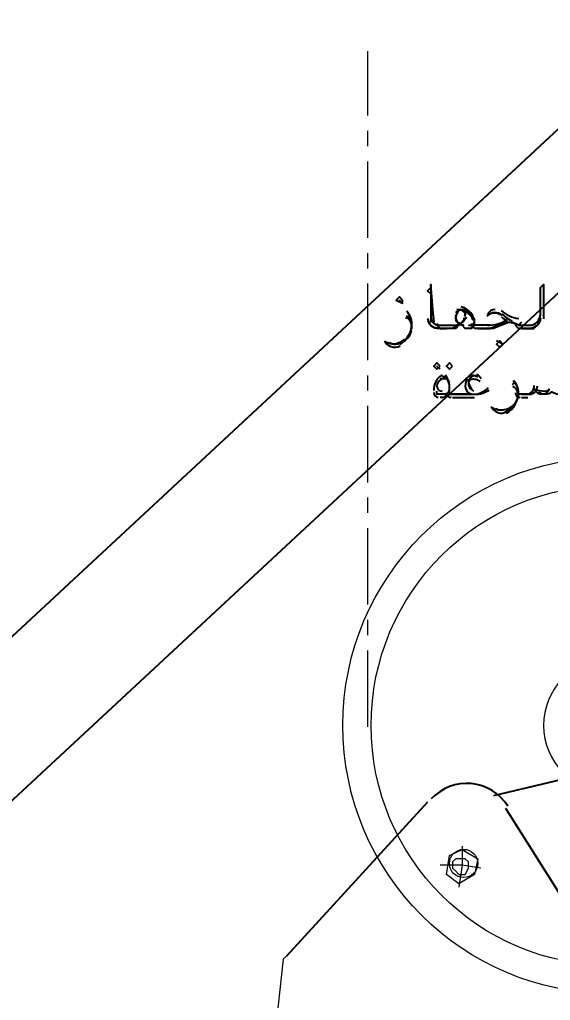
# Model space of a CAD drawing. Header units: millimetres. Extents: x -665 to 1025160, y -26028 to 4210.
# Drawn here: x 1989.1 to 2209.8, y -23621.2 to -23213.8 of the extents above; entities that cross this region are included whole.
import ezdxf

# ---------------------------------------------------------------- set-up
doc = ezdxf.new("R2010")
doc.units = ezdxf.units.MM
doc.linetypes.add('$2$CENTER', pattern=[50.8, 31.75, -6.35, 6.35, -6.35])
for name, color, linetype in [('$0$PDF_PDF6_Geometry', 7, 'Continuous'), ('$2$PDF_0', 7, 'Continuous'), ('S-BRACE', 7, 'Continuous')]:
    doc.layers.add(name, color=color, linetype=linetype)
doc.layers.add('$2$CL', color=2, linetype='$2$CENTER', lineweight=0)
doc.styles.add('Century Gothic$001H0', font='cent.shx')
doc.dimstyles.new('Copy of ISO-25', dxfattribs={"dimtxt": 250, "dimasz": 80, "dimexe": 1.25, "dimexo": 0.625, "dimtad": 1, "dimtxsty": 'Century Gothic$001H0', "dimblk": 'ARCHTICK', "dimcen": 2.5, "dimadec": 0, "dimazin": 0, "dimtfac": 1, "dimtmove": 0, "dimatfit": 3, "dimfxl": 1, "dimarcsym": 0})

# ---------------------------------------------------------------- blocks, each defined once
blk = doc.blocks.new('_ArchTick')
at = {"color": 0, "linetype": 'ByBlock', "const_width": 0.15}
blk.add_lwpolyline([(-0.5, -0.5), (0.5, 0.5)], dxfattribs=at)
blk = doc.blocks.new('*D99')
at = {"color": 0, "lineweight": -2, "transparency": 16777216}
for p, q in [((3250, -6315.42), (249.37, -6315.42)), ((250.62, -23815.42), (250.62, -6315.42)), ((3250, -23815.42), (249.37, -23815.42))]:
    blk.add_line(p, q, dxfattribs=at)
at = {"layer": 'Defpoints', "color": 0, "transparency": 16777216}
for p in [(250.62, -6315.42), (3250.62, -6315.42), (3250.62, -23815.42)]:
    blk.add_point(p, dxfattribs=at)
at = {"color": 0, "lineweight": -2, "transparency": 16777216, "xscale": 80, "yscale": 80, "zscale": 80}
for p, rotation in [((250.62, -6315.42), 90), ((250.62, -23815.42), 270)]:
    blk.add_blockref('_ArchTick', p, dxfattribs=dict(at, rotation=rotation))
at = {"color": 0, "transparency": 16777216, "insert": (125, -15065.42), "char_height": 250, "attachment_point": 5, "rotation": 90, "style": 'Century Gothic$001H0'}
blk.add_mtext('SHAFT TOTAL HEIGHT 17500', dxfattribs=at)

msp = doc.modelspace()

# ---------------------------------------------------------------- linework, layer by layer
at = {"layer": '$0$PDF_PDF6_Geometry', "lineweight": 5}
for points in [[(2173.067, -23557.183), (2173.067, -23565.006), (2163.941, -23565.006)], [(2180.89, -23566.309), (2173.067, -23565.006), (2171.764, -23574.132)]]:
    msp.add_lwpolyline(points, dxfattribs=at)
at = {"layer": '$0$PDF_PDF6_Geometry', "lineweight": 13}
for points in [[(2166.549, -23568.917), (2167.852, -23561.094), (2173.067, -23558.487), (2179.586, -23562.398), (2178.283, -23568.917), (2171.764, -23572.828)], [(2171.764, -23562.398), (2170.46, -23562.398), (2169.156, -23563.702), (2169.156, -23566.309), (2170.46, -23567.613), (2171.764, -23568.917), (2173.067, -23568.917), (2174.371, -23568.917), (2175.675, -23566.309), (2175.675, -23565.006), (2175.675, -23563.702), (2174.371, -23562.398)]]:
    msp.add_lwpolyline(points, close=True, dxfattribs=at)
msp.add_lwpolyline([(2100.056, -23602.815), (2098.752, -23604.119), (2088.321, -23699.709), (2088.321, -23701.927), (2089.625, -23703.244), (2225.219, -23714.978), (2226.143, -23713.905), (2226.523, -23712.361), (2238.257, -23617.157), (2238.257, -23615.853)], dxfattribs=at)
for centre, radius in [((2234.997, -23506.986), 111.474), ((2234.998, -23506.987), 99.739), ((2173.719, -23564.353), 5.868)]:
    msp.add_circle(centre, radius, dxfattribs=at)
msp.add_arc((2234.998, -23506.988), 28.03, 11.35805, 0.14462, dxfattribs=at)
at = {"layer": '$2$CL'}
msp.add_lwpolyline([(2133.954, -23507.639), (2133.954, -23226.864)], dxfattribs=at)
at = {"layer": '$2$PDF_0', "lineweight": 25}
for points in [[(2160.03, -23325.109), (2160.03, -23327.717), (2161.333, -23339.451), (2160.03, -23323.805), (2160.03, -23325.109), (2158.726, -23326.413), (2160.03, -23327.717), (2160.03, -23339.451)], [(2205.662, -23336.843), (2205.662, -23325.109), (2206.966, -23323.805), (2206.966, -23338.147)], [(2148.296, -23331.628), (2146.992, -23330.324)], [(2150.903, -23336.843), (2149.599, -23338.147)], [(2171.764, -23334.236), (2174.371, -23334.236), (2176.979, -23336.843)], [(2173.068, -23334.236), (2173.068, -23334.236)], [(2171.764, -23339.451), (2171.764, -23340.754), (2170.46, -23342.058), (2163.941, -23342.058), (2166.549, -23342.058)], [(2184.802, -23340.754), (2178.283, -23340.754), (2176.979, -23342.058), (2174.371, -23342.058), (2173.068, -23340.754)], [(2175.675, -23340.754), (2176.979, -23340.754)], [(2192.624, -23339.451), (2186.105, -23342.058), (2178.283, -23342.058)], [(2197.839, -23339.451), (2196.536, -23340.754), (2193.928, -23339.451)], [(2196.536, -23340.754), (2201.751, -23340.754)], [(2169.156, -23342.058), (2165.245, -23342.058)], [(2176.979, -23342.058), (2174.371, -23342.058)], [(2179.586, -23342.058), (2184.802, -23342.058)], [(2190.017, -23348.577), (2188.713, -23347.273), (2187.409, -23348.577), (2188.713, -23349.881), (2190.017, -23348.577), (2187.409, -23347.273)], [(2163.941, -23359.007), (2162.637, -23357.704)], [(2167.852, -23359.007), (2166.549, -23357.704)], [(2163.941, -23362.919), (2165.245, -23362.919), (2166.549, -23362.919), (2167.852, -23364.223)], [(2166.549, -23362.919), (2166.549, -23362.919)], [(2195.232, -23364.223), (2193.928, -23365.526)], [(2167.852, -23369.438), (2166.549, -23369.438), (2163.941, -23369.438), (2162.637, -23369.438), (2162.637, -23368.134)], [(2166.549, -23369.438), (2165.245, -23369.438)], [(2197.839, -23369.438), (2201.751, -23369.438), (2196.536, -23369.438)], [(2165.245, -23370.741), (2163.941, -23370.741)], [(2169.156, -23370.741), (2178.283, -23370.741)], [(2197.839, -23370.741), (2200.447, -23370.741)], [(2345.167, -23498.512), (2186.105, -23536.322)], [(2158.726, -23538.93), (2100.056, -23602.815)], [(2238.257, -23615.853), (2191.32, -23541.537)]]:
    msp.add_lwpolyline(points, dxfattribs=at)
for points in [[(2148.296, -23330.324), (2146.992, -23329.02), (2145.688, -23330.324), (2148.296, -23331.628)], [(2163.941, -23357.704), (2162.637, -23356.4), (2161.333, -23357.704), (2162.637, -23359.007)], [(2169.156, -23357.704), (2167.852, -23356.4), (2166.549, -23357.704), (2167.852, -23359.007)]]:
    msp.add_lwpolyline(points, close=True, dxfattribs=at)
for points in [[(2176.283, -23342.058, 0.3854331), (2178.282, -23340.03, 0.3464637), (2172.723, -23333.115)], [(2147.246, -23348.612, 0.2677176), (2152.207, -23340.193, 0.2046973), (2150.06, -23334.986)], [(2171.637, -23334.987, 0.6928816), (2173.636, -23340.752, -0.5513765), (2170.68, -23336.319)], [(2170.561, -23335.563, -0.9210606), (2174.229, -23336.924, 0.7402518), (2171.322, -23334.57)], [(2185.798, -23335.683, -0.2361866), (2188.929, -23336.368, 0.1807893), (2186.799, -23335.539)], [(2158.752, -23337.98, 0.3938896), (2163.453, -23342.055, -0.3465612), (2158.963, -23338.947)], [(2160.191, -23338.507, 0.34649), (2163.941, -23340.754), (2170.46, -23340.754)], [(2183.121, -23342.054, 0.1336789), (2188.044, -23340.563, -0.1025295), (2190.908, -23339.53, -0.1575583), (2195.803, -23340.366)], [(2201.075, -23342.058, 0.4173431), (2205.645, -23337.896, -0.330579), (2201.751, -23342.058), (2197.839, -23342.058), (2203.055, -23342.058)], [(2142.817, -23348.001, 0.220457), (2146.842, -23347.986, 0.0868945), (2149.328, -23346.466)], [(2165.86, -23369.437, 0.425104), (2167.782, -23367.183, 0.2126677), (2166.179, -23361.573)], [(2177.893, -23361.786, 0.1966674), (2176.026, -23363.404, -0.2520843), (2180.559, -23363.982)], [(2165.519, -23362.941, 0.4487763), (2162.684, -23366.604, 0.3859479), (2164.83, -23368.119)], [(2175.164, -23362.9, 0.1102875), (2174.376, -23365.924, 0.3149098), (2176.37, -23369.184)], [(2191.575, -23377.295, 0.2677176), (2196.536, -23368.877, 0.2046973), (2194.389, -23363.669)], [(2203.739, -23368.089, -0.2047478), (2201.433, -23369.421, 0.4015449), (2204.353, -23365.985)], [(2184.285, -23367.843, -0.1890578), (2176.979, -23369.438), (2167.852, -23369.438), (2179.586, -23369.438)], [(2202.778, -23367.149, 0.1025089), (2207.655, -23368.134, 0.2833938), (2209.381, -23367.024)], [(2204.9, -23368.54, 0.3147755), (2210.393, -23368.383, 0.1574595), (2214.677, -23369.417)]]:
    msp.add_lwpolyline(points, format="xyb", dxfattribs=at)
for centre, radius, start, end in [((2147.644, -23341.406), 4.563, 346.68865, 61.52358), ((2146.334, -23341.41), 5.874, 10.82377, 51.83226), ((2167.201, -23333.585), 8.474, 272.87113, 334.509), ((2169.807, -23336.188), 4.566, 269.74364, 342.89245), ((2171.11, -23341.408), 7.173, 23.00552, 91.272), ((2186.757, -23340.102), 4.563, 48.393, 137.46819), ((2186.758, -23337.495), 3.26, 89.04692, 160.61604), ((2198.489, -23324.462), 13.684, 228.13344, 262.18084), ((2198.495, -23327.062), 13.694, 228.4676, 241.08051), ((2210.179, -23310.186), 33.162, 231.36466, 240.40715), ((2201.1, -23336.194), 4.561, 269.68841, 0.29993), ((2164.596, -23340.102), 1.959, 179.71256, 270.28744), ((2176.326, -23338.796), 1.958, 272.56558, 28.00085), ((2178.938, -23340.102), 1.959, 179.71256, 270.28744), ((2184.15, -23327.065), 13.689, 268.04392, 303.84444), ((2197.191, -23340.102), 1.959, 179.71256, 270.28744), ((2145.036, -23341.404), 7.173, 241.12543, 346.66768), ((2145.033, -23345.321), 4.559, 204.38564, 299.60719), ((2168.505, -23367.483), 7.172, 121.67706, 183.30119), ((2163.287, -23366.179), 4.565, 357.10157, 70.27095), ((2177.631, -23364.875), 3.26, 52.28732, 118.89927), ((2177.631, -23363.572), 1.956, 50.27234, 108.49317), ((2173.694, -23367.502), 8.507, 31.62472, 49.56565), ((2178.933, -23364.874), 3.258, 125.77721, 234.20655), ((2177.631, -23364.875), 1.956, 107.28013, 185.33974), ((2181.544, -23363.57), 5.869, 186.62014, 231.15303), ((2190.662, -23368.79), 5.874, 10.82377, 51.83226), ((2199.796, -23366.18), 3.258, 272.5906, 7.85517), ((2163.29, -23368.785), 1.957, 179.55178, 265.45535), ((2164.593, -23367.483), 3.258, 272.74073, 353.99749), ((2168.508, -23368.785), 1.959, 179.71256, 270.28744), ((2177.633, -23360.968), 8.47, 270.05637, 318.10178), ((2177.63, -23359.648), 9.79, 275.35596, 295.1309), ((2191.973, -23370.09), 4.563, 346.68866, 61.52358), ((2197.191, -23368.785), 1.959, 179.71256, 270.28744), ((2206.312, -23366.181), 3.256, 199.47587, 335.90144), ((2189.365, -23368.783), 7.173, 241.12543, 346.66768), ((2189.361, -23372.701), 4.559, 204.38564, 299.60719), ((2189.365, -23371.392), 4.564, 240.90816, 290.63774), ((2188.073, -23368.81), 8.448, 291.5105, 311.37536), ((2175.022, -23551.315), 20.207, 32.25578, 137.05447)]:
    msp.add_arc(centre, radius, start, end, dxfattribs=at)
at = {"layer": 'S-BRACE'}
msp.add_lwpolyline([(3067.636, -22533.739), (1667.636, -23833.739), (1633.614, -23797.1), (3033.614, -22497.1)], close=True, dxfattribs=at)

# ---------------------------------------------------------------- dimensions: what is measured, and where the dimension line sits
dim = msp.add_linear_dim(base=(250.625, -6315.42), p1=(3250.625, -23815.42), p2=(3250.625, -6315.42), angle=90, text='SHAFT TOTAL HEIGHT <>', dimstyle='Copy of ISO-25')
dim.commit()
dim.dimension.update_dxf_attribs({"geometry": '*D99', "text_midpoint": (125, -15065.42)})

doc.saveas('drawing.dxf')
